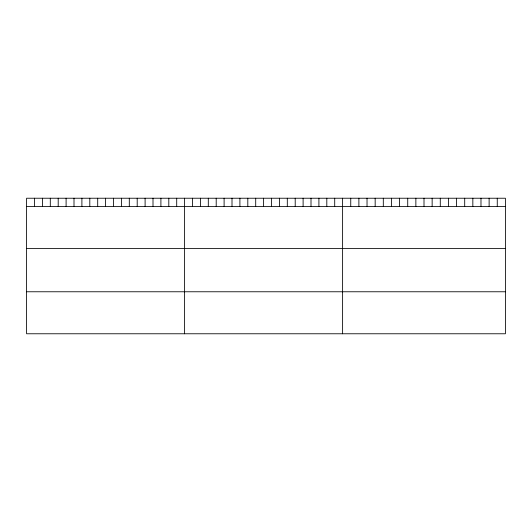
<?xml version="1.0" encoding="UTF-8"?>
<svg xmlns="http://www.w3.org/2000/svg" width="532" height="532" viewBox="0 0 532 532"><rect width="100%" height="100%" fill="white"/><g stroke="black" fill="none" stroke-linecap="round" stroke-linejoin="round"><path stroke-width="0.8" d="M505.4 206.483L505.4 333.77L26.6 333.77L26.6 198.23L505.4 198.23L505.4 206.483L26.6 206.483M26.6 248.484L505.4 248.484M26.6 291.769L505.4 291.769M497.26 198.23L497.26 206.483M489.121 198.23L489.121 206.483M480.981 198.23L480.981 206.483M472.842 198.23L472.842 206.483M464.702 198.23L464.702 206.483M456.562 198.23L456.562 206.483M448.423 198.23L448.423 206.483M440.283 198.23L440.283 206.483M432.144 198.23L432.144 206.483M424.004 198.23L424.004 206.483M415.864 198.23L415.864 206.483M407.725 198.23L407.725 206.483M399.585 198.23L399.585 206.483M391.446 198.23L391.446 206.483M383.306 198.23L383.306 206.483M375.166 198.23L375.166 206.483M367.027 198.23L367.027 206.483M358.887 198.23L358.887 206.483M350.748 198.23L350.748 206.483M342.608 198.23L342.608 333.77M334.708 198.23L334.708 206.483M326.808 198.23L326.808 206.483M318.907 198.23L318.907 206.483M311.007 198.23L311.007 206.483M303.107 198.23L303.107 206.483M295.207 198.23L295.207 206.483M287.307 198.23L287.307 206.483M279.406 198.23L279.406 206.483M271.506 198.23L271.506 206.483M263.606 198.23L263.606 206.483M255.706 198.23L255.706 206.483M247.806 198.23L247.806 206.483M239.905 198.23L239.905 206.483M232.005 198.23L232.005 206.483M224.105 198.23L224.105 206.483M216.205 198.23L216.205 206.483M208.305 198.23L208.305 206.483M200.404 198.23L200.404 206.483M192.504 198.23L192.504 206.483M184.604 198.23L184.604 333.77M176.704 198.23L176.704 206.483M168.804 198.23L168.804 206.483M160.903 198.23L160.903 206.483M153.003 198.23L153.003 206.483M145.103 198.23L145.103 206.483M137.203 198.23L137.203 206.483M129.303 198.23L129.303 206.483M121.402 198.23L121.402 206.483M113.502 198.23L113.502 206.483M105.602 198.23L105.602 206.483M97.702 198.23L97.702 206.483M89.802 198.23L89.802 206.483M81.901 198.23L81.901 206.483M74.001 198.23L74.001 206.483M66.101 198.23L66.101 206.483M58.201 198.23L58.201 206.483M50.301 198.23L50.301 206.483M42.4 198.23L42.4 206.483M34.5 198.23L34.5 206.483"/></g></svg>
